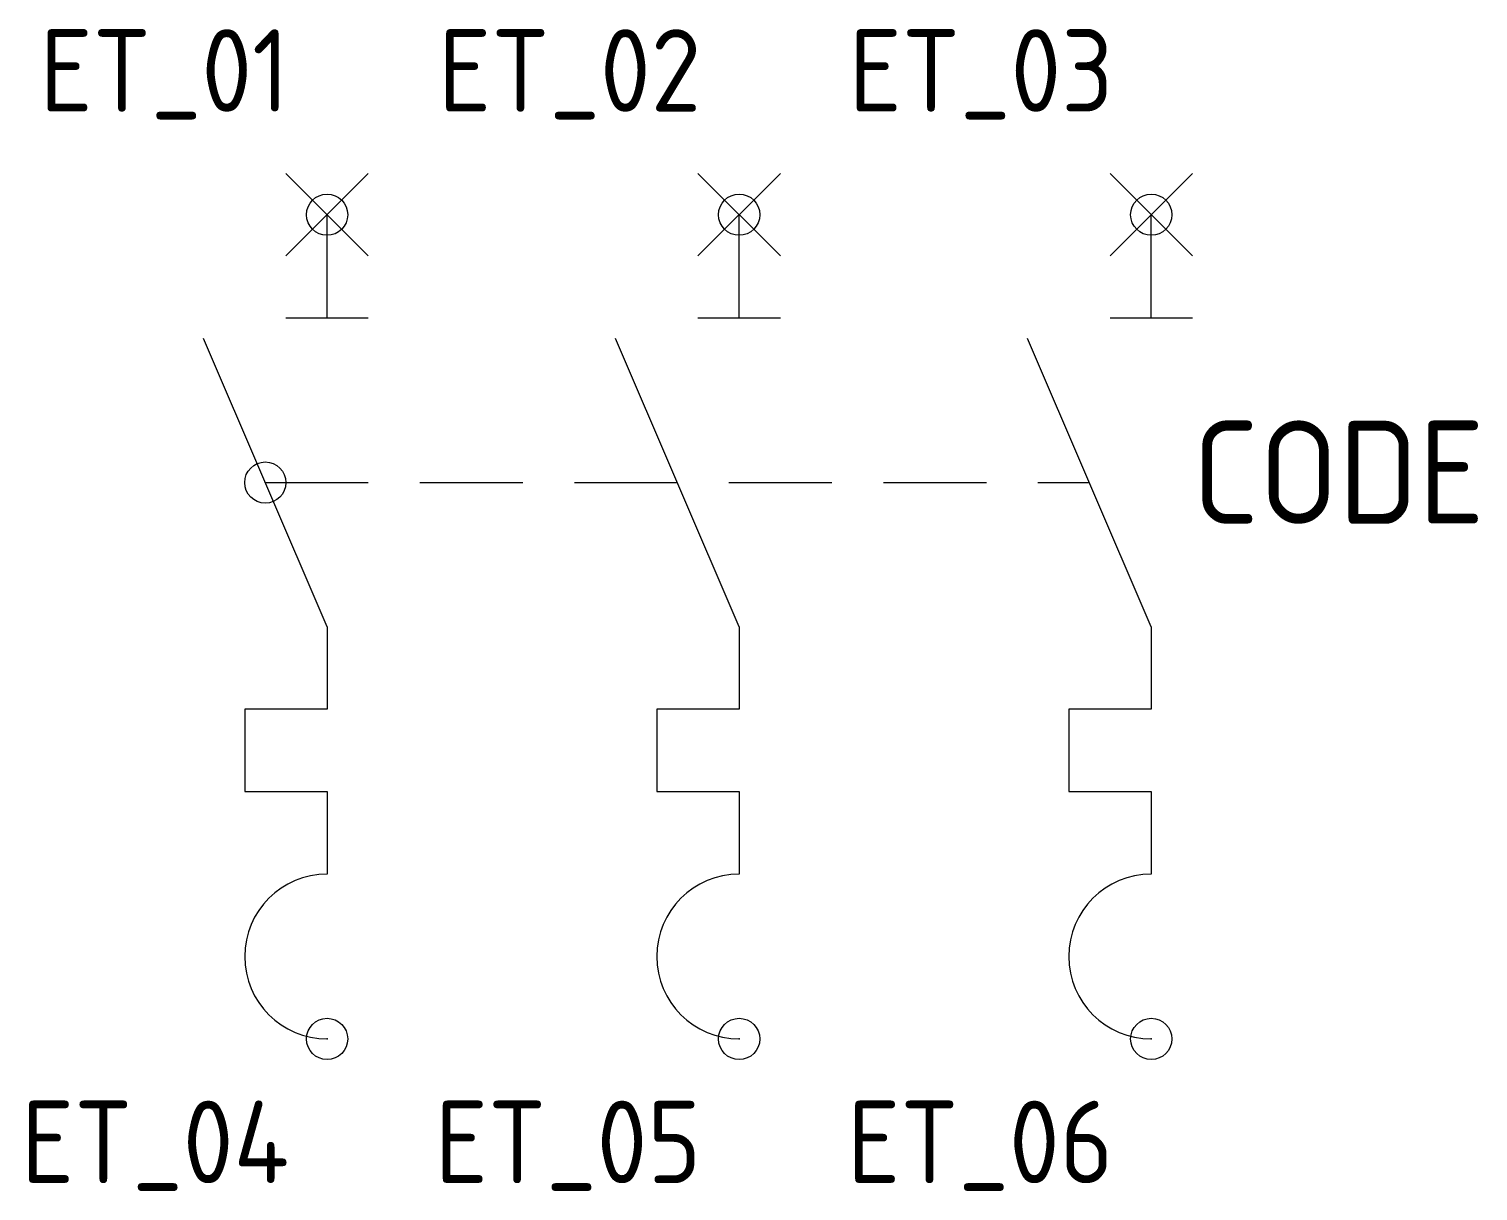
# Model space of a CAD drawing. Extents: x 380.3 to 415.4, y 118.8 to 147.
import ezdxf
from ezdxf.enums import TextEntityAlignment as Align

# ---------------------------------------------------------------- set-up
doc = ezdxf.new("R2010")
doc.units = 0
doc.header["$LTSCALE"] = 10
doc.header["$MEASUREMENT"] = 0
doc.header["$PDMODE"] = 32
doc.header["$PDSIZE"] = 1
doc.linetypes.add('DASHED2', pattern=[0.375, 0.25, -0.125])
doc.layers.get('0').update_dxf_attribs({"linetype": 'CONTINUOUS'})
for name, color, linetype in [('A', 7, 'CONTINUOUS'), ('C', 7, 'CONTINUOUS'), ('TKST2', 2, 'CONTINUOUS'), ('TKST3', 1, 'CONTINUOUS')]:
    doc.layers.add(name, color=color, linetype=linetype)
doc.styles.get("Standard").update_dxf_attribs({"font": 'ISO8', "width": 1.2})

msp = doc.modelspace()

# ---------------------------------------------------------------- linework, layer by layer
for points in [[(386.5, 141.5), (388.5, 143.5)], [(386.5, 143.5), (388.5, 141.5)], [(396.5, 141.5), (398.5, 143.5)], [(396.5, 143.5), (398.5, 141.5)], [(406.5, 141.5), (408.5, 143.5)], [(406.5, 143.5), (408.5, 141.5)], [(387.5, 140), (387.5, 142.5)], [(397.5, 140), (397.5, 142.5)], [(407.5, 140), (407.5, 142.5)], [(386.5, 140), (388.5, 140)], [(396.5, 140), (398.5, 140)], [(406.5, 140), (408.5, 140)], [(387.5, 132.5), (384.5, 139.5)], [(397.5, 132.5), (394.5, 139.5)], [(407.5, 132.5), (404.5, 139.5)], [(387.5, 132.5), (387.5, 130.5), (385.5, 130.5), (385.5, 128.5), (387.5, 128.5), (387.5, 126.5)], [(397.5, 132.5), (397.5, 130.5), (395.5, 130.5), (395.5, 128.5), (397.5, 128.5), (397.5, 126.5)], [(407.5, 132.5), (407.5, 130.5), (405.5, 130.5), (405.5, 128.5), (407.5, 128.5), (407.5, 126.5)]]:
    msp.add_lwpolyline(points)
at = {"linetype": 'DASHED2'}
msp.add_lwpolyline([(386, 136), (406, 136)], dxfattribs=at)
for points in [[(387.5, 126.5, 1), (387.5, 122.5)], [(397.5, 126.5, 1), (397.5, 122.5)], [(407.5, 126.5, 1), (407.5, 122.5)]]:
    msp.add_lwpolyline(points, format="xyb")
at = {"layer": 'A', "color": 1}
msp.add_point((386, 136), dxfattribs=at)
at = {"layer": 'C', "color": 1}
msp.add_point((387.5, 142.5), dxfattribs=at)
at = {"layer": 'C', "color": 3}
msp.add_point((397.5, 142.5), dxfattribs=at)
at = {"layer": 'C', "color": 5}
msp.add_point((407.5, 142.5), dxfattribs=at)
at = {"layer": 'C', "color": 2}
msp.add_point((387.5, 122.5), dxfattribs=at)
at = {"layer": 'C', "color": 4}
msp.add_point((397.5, 122.5), dxfattribs=at)
at = {"layer": 'C', "color": 6}
msp.add_point((407.5, 122.5), dxfattribs=at)

# ---------------------------------------------------------------- texts
at = {"layer": 'TKST2'}
for tag, p in [('ET_01', (386.58, 145)), ('ET_02', (396.58, 145)), ('ET_03', (406.58, 145)), ('ET_04', (386.58, 119)), ('ET_05', (396.58, 119)), ('ET_06', (406.58, 119))]:
    msp.add_attdef(tag, text='', height=2, dxfattribs=at).set_placement(p, align=Align.RIGHT)
at = {"layer": 'TKST3'}
msp.add_attdef('CODE', (408.5, 135), '-Q', height=2.5, dxfattribs=at)

doc.saveas('drawing.dxf')
